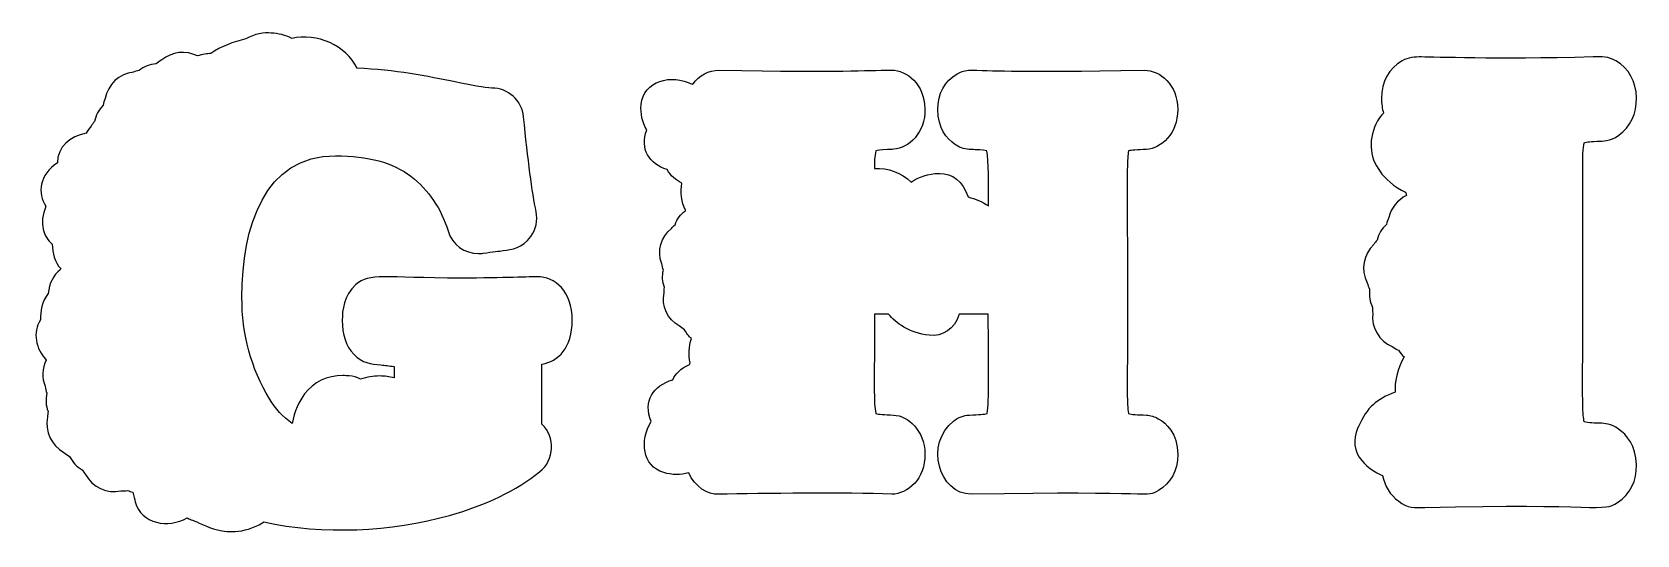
# Model space of a CAD drawing. Header units: millimetres. Extents: x -471 to 1551, y -2688 to 316.
# Drawn here: x 572.1 to 1018, y 173.3 to 313.3 of the extents above; entities that cross this region are included whole.
import ezdxf

# ---------------------------------------------------------------- set-up
doc = ezdxf.new("R2010")
doc.units = ezdxf.units.MM
doc.header["$MEASUREMENT"] = 0
doc.layers.add('Layer 1', color=7, linetype='Continuous')

msp = doc.modelspace()

# ---------------------------------------------------------------- linework, layer by layer
at = {"layer": 'Layer 1', "color": 250}
for points, knots in [([(722.2338, 233.0733), (722.2338, 225.425), (718.3452, 221.6101), (713.8115, 220.8913), (713.8115, 220.8913), (713.8115, 217.2238), (713.8115, 207.2165), (713.8115, 204.1757), (713.8115, 204.1757), (717.5711, 200.5082), (717.3868, 194.2974), (713.1665, 190.8879), (713.1665, 190.8879), (706.8083, 185.7829), (698.1463, 181.5809), (688.139, 178.7796), (688.139, 178.7796), (672.0132, 174.2459), (652.8095, 173.3429), (636.5177, 176.9551), (636.5177, 176.9551), (636.0569, 176.6233), (635.5594, 176.3285), (635.0249, 176.1073), (635.0249, 176.1073), (632.6106, 174.8725), (630.1226, 174.2644), (627.6346, 174.2644), (627.6346, 174.2644), (623.8565, 174.2644), (620.8156, 175.6466), (618.5857, 176.6602), (618.5857, 176.6602), (616.4663, 177.637), (616.7243, 177.3606), (615.1947, 178.0793), (615.1947, 178.0793), (610.0344, 175.1122), (602.423, 176.3654), (600.8196, 182.5393), (600.8196, 182.5393), (600.5984, 183.2765), (600.3404, 184.198), (600.1561, 185.2669), (600.1561, 185.2669), (599.677, 185.3775), (599.1978, 185.5433), (598.7186, 185.746), (598.7186, 185.746), (597.9998, 185.5985), (597.4653, 185.5802), (596.7835, 185.5802), (596.7835, 185.5802), (592.9317, 184.7692), (588.8956, 186.5754), (586.9789, 190.206), (586.9789, 190.206), (586.6472, 190.593), (586.3339, 191.0169), (586.0575, 191.4776), (586.0575, 191.4776), (584.5462, 192.3254), (583.3668, 193.5786), (582.5558, 195.1635), (582.5558, 195.1635), (581.9845, 195.4768), (581.4501, 195.8639), (580.9524, 196.3062), (580.9524, 196.3062), (577.4508, 198.2229), (575.6262, 202.2037), (576.4556, 206.1107), (576.4556, 206.1107), (576.4556, 206.6452), (576.4925, 207.1796), (576.5662, 207.7141), (576.5662, 207.7141), (575.9396, 209.3543), (575.8475, 211.013), (576.2529, 212.7822), (576.2529, 212.7822), (576.0133, 213.4088), (575.8475, 214.0538), (575.7553, 214.6989), (575.7553, 214.6989), (574.8154, 217.0948), (574.9444, 219.7118), (576.0686, 221.9786), (576.0686, 221.9786), (573.2119, 225.1486), (572.143, 229.6454), (574.5019, 233.2023), (574.5019, 233.2023), (574.3729, 235.4876), (574.8706, 238.3811), (576.6213, 240.5189), (576.6213, 240.5189), (576.8978, 243.3386), (578.0589, 245.6608), (579.9571, 247.1351), (579.9571, 247.1351), (579.994, 247.2457), (580.0493, 247.3563), (580.0861, 247.4669), (580.0861, 247.4669), (578.409, 249.2546), (577.7824, 251.8163), (577.7456, 254.249), (577.7456, 254.249), (575.4419, 256.2394), (573.8938, 259.9438), (575.9948, 264.8092), (575.9948, 264.8092), (573.5068, 268.403), (574.1887, 273.5448), (579.1647, 276.899), (579.1647, 276.899), (579.22, 281.3406), (582.6663, 284.3078), (587.1263, 285.1002), (587.1263, 285.1002), (587.5133, 285.8374), (588.0109, 286.5193), (588.5822, 287.1275), (588.5822, 287.1275), (588.8402, 287.5698), (589.1535, 288.0121), (589.4853, 288.3991), (589.4853, 288.3991), (589.7986, 290.0947), (590.6279, 291.6243), (591.8811, 292.8959), (591.8811, 292.8959), (592.0101, 293.5409), (592.1944, 294.1675), (592.4524, 294.7758), (592.4524, 294.7758), (593.1712, 298.7013), (596.3411, 301.6684), (600.3035, 302.1292), (600.3035, 302.1292), (600.8195, 302.3135), (601.3356, 302.4425), (601.87, 302.5347), (601.87, 302.5347), (603.2338, 303.6404), (604.8004, 304.2854), (606.588, 304.4514), (606.588, 304.4514), (607.0856, 304.8568), (607.6201, 305.207), (608.1914, 305.5018), (608.1914, 305.5018), (610.9374, 307.824), (614.8445, 308.2847), (618.0881, 306.6445), (618.0881, 306.6445), (619.4887, 307.0499), (620.8156, 307.2158), (621.8109, 307.3448), (621.8109, 307.3448), (624.7227, 309.243), (627.9111, 310.5516), (631.5602, 311.3809), (631.5602, 311.3809), (633.8454, 312.7631), (636.8126, 313.2791), (638.5266, 313.0027), (638.5266, 313.0027), (640.5723, 312.9105), (642.5627, 312.3945), (644.2951, 311.4914), (644.2951, 311.4914), (651.2615, 313.0948), (659.3705, 309.5747), (662.4667, 303.1981), (662.4667, 303.1981), (672.8978, 302.8294), (682.2048, 300.9312), (689.7241, 299.3831), (689.7241, 299.3831), (693.9445, 298.5169), (697.9253, 297.706), (699.842, 297.706), (699.842, 297.706), (704.4309, 297.706), (708.2274, 294.2597), (708.6882, 289.7076), (708.6882, 289.7076), (709.8861, 277.6546), (711.0656, 268.7531), (712.1898, 263.2795), (712.1898, 263.2795), (712.6874, 260.8836), (712.153, 258.3587), (710.7339, 256.35), (710.7339, 256.35), (708.4302, 253.1248), (705.3155, 252.7378), (703.0303, 252.4613), (703.0303, 252.4613), (701.9245, 252.3323), (700.229, 252.1295), (697.5014, 251.7242), (697.5014, 251.7242), (697.5014, 251.7242), (697.4828, 251.7241), (697.4828, 251.7241), (697.4828, 251.7241), (697.059, 251.6688), (696.635, 251.6319), (696.2112, 251.6319), (696.2112, 251.6319), (692.2672, 251.6319), (688.8577, 254.1568), (687.7151, 257.9349), (687.7151, 257.9349), (685.8353, 264.1088), (682.3521, 269.2323), (677.3945, 273.1393), (677.3945, 273.1393), (672.5659, 276.9358), (665.5074, 278.8525), (656.4216, 278.8525), (656.4216, 278.8525), (636.7019, 278.8525), (630.4358, 259.096), (630.4358, 239.4868), (630.4358, 239.4868), (630.4358, 229.1294), (633.016, 219.6197), (638.1025, 211.2158), (638.1025, 211.2158), (639.7428, 208.5066), (641.8622, 206.2029), (644.3871, 204.3415), (644.3871, 204.3415), (644.4055, 204.3415), (644.4239, 204.3415), (644.4239, 204.3415), (644.4239, 204.3415), (644.8662, 207.6589), (646.4511, 210.7366), (647.8702, 212.5796), (647.8702, 212.5796), (650.4136, 215.9154), (654.0994, 217.6846), (658.5225, 217.6846), (658.5225, 217.6846), (659.0938, 217.6846), (659.6836, 217.6478), (660.2733, 217.5925), (660.2733, 217.5925), (661.3791, 217.5188), (662.448, 217.2055), (663.4248, 216.671), (663.4248, 216.671), (665.1756, 217.2608), (666.9448, 217.5741), (668.7141, 217.5741), (668.7141, 217.5741), (670.1147, 217.5741), (671.4601, 217.3898), (672.7317, 217.0211), (672.7317, 217.0211), (672.7317, 217.0211), (672.7317, 220.1726), (672.7317, 220.1726), (672.7317, 220.1726), (671.3495, 220.4306), (670.1516, 220.5412), (669.0642, 220.6334), (669.0642, 220.6334), (666.2629, 220.8914), (663.8302, 221.1126), (661.5081, 223.6374), (661.5081, 223.6374), (659.3334, 225.978), (658.3198, 228.982), (658.3198, 233.0918), (658.3198, 233.0918), (658.3198, 235.8931), (658.7068, 239.9845), (662.1163, 242.9885), (662.1163, 242.9885), (666.0049, 246.398), (669.5434, 244.813), (691.4746, 244.813), (691.4746, 244.813), (703.1222, 244.813), (711.1206, 245.2), (712.4659, 245.2), (712.4659, 245.2), (717.4421, 245.2), (722.2338, 241.1271), (722.2338, 233.0733)], [0, 0, 0, 0, 0.01333333, 0.01333333, 0.01333333, 0.01333333, 0.02666667, 0.02666667, 0.02666667, 0.02666667, 0.04, 0.04, 0.04, 0.04, 0.05333333, 0.05333333, 0.05333333, 0.05333333, 0.06666667, 0.06666667, 0.06666667, 0.06666667, 0.08, 0.08, 0.08, 0.08, 0.09333333, 0.09333333, 0.09333333, 0.09333333, 0.10666667, 0.10666667, 0.10666667, 0.10666667, 0.12, 0.12, 0.12, 0.12, 0.13333333, 0.13333333, 0.13333333, 0.13333333, 0.14666667, 0.14666667, 0.14666667, 0.14666667, 0.16, 0.16, 0.16, 0.16, 0.17333333, 0.17333333, 0.17333333, 0.17333333, 0.18666667, 0.18666667, 0.18666667, 0.18666667, 0.2, 0.2, 0.2, 0.2, 0.21333333, 0.21333333, 0.21333333, 0.21333333, 0.22666667, 0.22666667, 0.22666667, 0.22666667, 0.24, 0.24, 0.24, 0.24, 0.25333333, 0.25333333, 0.25333333, 0.25333333, 0.26666667, 0.26666667, 0.26666667, 0.26666667, 0.28, 0.28, 0.28, 0.28, 0.29333333, 0.29333333, 0.29333333, 0.29333333, 0.30666667, 0.30666667, 0.30666667, 0.30666667, 0.32, 0.32, 0.32, 0.32, 0.33333333, 0.33333333, 0.33333333, 0.33333333, 0.34666667, 0.34666667, 0.34666667, 0.34666667, 0.36, 0.36, 0.36, 0.36, 0.37333333, 0.37333333, 0.37333333, 0.37333333, 0.38666667, 0.38666667, 0.38666667, 0.38666667, 0.4, 0.4, 0.4, 0.4, 0.41333333, 0.41333333, 0.41333333, 0.41333333, 0.42666667, 0.42666667, 0.42666667, 0.42666667, 0.44, 0.44, 0.44, 0.44, 0.45333333, 0.45333333, 0.45333333, 0.45333333, 0.46666667, 0.46666667, 0.46666667, 0.46666667, 0.48, 0.48, 0.48, 0.48, 0.49333333, 0.49333333, 0.49333333, 0.49333333, 0.50666667, 0.50666667, 0.50666667, 0.50666667, 0.52, 0.52, 0.52, 0.52, 0.53333333, 0.53333333, 0.53333333, 0.53333333, 0.54666667, 0.54666667, 0.54666667, 0.54666667, 0.56, 0.56, 0.56, 0.56, 0.57333333, 0.57333333, 0.57333333, 0.57333333, 0.58666667, 0.58666667, 0.58666667, 0.58666667, 0.6, 0.6, 0.6, 0.6, 0.61333333, 0.61333333, 0.61333333, 0.61333333, 0.62666667, 0.62666667, 0.62666667, 0.62666667, 0.64, 0.64, 0.64, 0.64, 0.65333333, 0.65333333, 0.65333333, 0.65333333, 0.66666667, 0.66666667, 0.66666667, 0.66666667, 0.68, 0.68, 0.68, 0.68, 0.69333333, 0.69333333, 0.69333333, 0.69333333, 0.70666667, 0.70666667, 0.70666667, 0.70666667, 0.72, 0.72, 0.72, 0.72, 0.73333333, 0.73333333, 0.73333333, 0.73333333, 0.74666667, 0.74666667, 0.74666667, 0.74666667, 0.76, 0.76, 0.76, 0.76, 0.77333333, 0.77333333, 0.77333333, 0.77333333, 0.78666667, 0.78666667, 0.78666667, 0.78666667, 0.8, 0.8, 0.8, 0.8, 0.81333333, 0.81333333, 0.81333333, 0.81333333, 0.82666667, 0.82666667, 0.82666667, 0.82666667, 0.84, 0.84, 0.84, 0.84, 0.85333333, 0.85333333, 0.85333333, 0.85333333, 0.86666667, 0.86666667, 0.86666667, 0.86666667, 0.88, 0.88, 0.88, 0.88, 0.89333333, 0.89333333, 0.89333333, 0.89333333, 0.90666667, 0.90666667, 0.90666667, 0.90666667, 0.92, 0.92, 0.92, 0.92, 0.93333333, 0.93333333, 0.93333333, 0.93333333, 0.94666667, 0.94666667, 0.94666667, 0.94666667, 0.96, 0.96, 0.96, 0.96, 0.97333333, 0.97333333, 0.97333333, 0.97333333, 1, 1, 1, 1]), ([(1012.6718, 182.3841), (1008.4699, 179.5091), (1007.6958, 182.2367), (959.1154, 181.0019), (959.1154, 181.0019), (956.3694, 180.9282), (954.1947, 180.7807), (951.8542, 182.7158), (951.8542, 182.7158), (949.4399, 184.5404), (947.9287, 186.9546), (947.3574, 189.9218), (947.3574, 189.9218), (945.1827, 190.7327), (943.2107, 192.1333), (941.6073, 194.0132), (941.6073, 194.0132), (939.488, 196.5012), (939.0272, 200.0212), (940.4279, 202.97), (940.4279, 202.97), (940.5016, 203.1359), (940.5753, 203.3018), (940.649, 203.4676), (940.649, 203.4676), (940.649, 203.4676), (940.6675, 203.5045), (940.6675, 203.5045), (940.6675, 203.5045), (943.0449, 208.9044), (945.6804, 211.1159), (950.9143, 213.0878), (950.9143, 213.0878), (950.6195, 215.4284), (951.4672, 219.8515), (953.3839, 222.8924), (953.3839, 222.8924), (952.7757, 223.4268), (952.2596, 224.0534), (951.7989, 224.7538), (951.7989, 224.7538), (951.1908, 225.0118), (950.6195, 225.3435), (950.0665, 225.749), (950.0665, 225.749), (946.4359, 227.2971), (944.2059, 231.0014), (944.6482, 235.019), (944.6482, 235.019), (944.5929, 235.5535), (944.5745, 236.088), (944.6114, 236.6408), (944.6114, 236.6408), (943.8557, 238.1521), (943.5424, 239.8845), (943.7821, 241.7089), (943.7821, 241.7089), (943.4872, 242.2987), (943.266, 242.9069), (943.1001, 243.5335), (943.1001, 243.5335), (941.2572, 247.1457), (942.0497, 251.4214), (944.9062, 254.1674), (944.9062, 254.1674), (945.2011, 254.6097), (945.5328, 255.0335), (945.883, 255.4022), (945.883, 255.4022), (946.2885, 257.0977), (947.1546, 258.572), (948.4632, 259.77), (948.4632, 259.77), (948.6106, 260.415), (948.8318, 261.0416), (949.1266, 261.6314), (949.1266, 261.6314), (949.7348, 264.3589), (951.5593, 266.6074), (954.0289, 267.7868), (954.0289, 267.7868), (953.9552, 268.0817), (953.863, 268.395), (953.7524, 268.6899), (953.7524, 268.6899), (950.5641, 270.1827), (947.9655, 272.6892), (946.657, 274.4768), (946.657, 274.4768), (943.5977, 278.6234), (943.3581, 283.7653), (945.9751, 288.5939), (945.9751, 288.5939), (946.3989, 289.3864), (946.9703, 290.1051), (947.6338, 290.7133), (947.6338, 290.7133), (947.2652, 291.9665), (947.0809, 293.3118), (947.0809, 294.7494), (947.0809, 294.7494), (947.0809, 299.4858), (949.1266, 303.227), (952.8309, 305.2911), (952.8309, 305.2911), (954.5264, 306.2679), (956.2772, 306.3416), (958.2308, 306.3416), (958.2308, 306.3416), (962.0825, 306.3416), (977.803, 305.6413), (1005.8713, 306.3416), (1005.8713, 306.3416), (1008.3593, 306.3969), (1010.0917, 306.5259), (1012.2111, 305.2358), (1012.2111, 305.2358), (1015.8048, 303.1901), (1017.8321, 299.5411), (1017.9242, 294.9521), (1017.9242, 294.9521), (1018.0164, 290.6027), (1016.2655, 286.9168), (1013.022, 284.5762), (1013.022, 284.5762), (1010.5893, 282.7333), (1008.1381, 282.9729), (1007.8064, 282.9175), (1007.8064, 282.9175), (1005.0972, 282.8069), (1004.1021, 282.7517), (1003.3833, 282.4568), (1003.3833, 282.4568), (1002.6645, 279.121), (1003.1253, 277.1306), (1002.9779, 225.1592), (1002.9779, 225.1592), (1002.9225, 209.2728), (1002.9225, 207.006), (1003.4202, 204.8497), (1003.4202, 204.8497), (1004.3048, 204.4996), (1006.7743, 204.4443), (1007.788, 204.4259), (1007.788, 204.4259), (1008.9674, 204.389), (1010.921, 204.3337), (1012.9482, 202.8041), (1012.9482, 202.8041), (1015.1598, 201.2376), (1017.8136, 198.252), (1017.9242, 192.8706), (1017.9242, 192.8706), (1018.0349, 188.3922), (1016.155, 184.6694), (1012.6718, 182.3841)], [0, 0, 0, 0, 0.025, 0.025, 0.025, 0.025, 0.05, 0.05, 0.05, 0.05, 0.075, 0.075, 0.075, 0.075, 0.1, 0.1, 0.1, 0.1, 0.125, 0.125, 0.125, 0.125, 0.15, 0.15, 0.15, 0.15, 0.175, 0.175, 0.175, 0.175, 0.2, 0.2, 0.2, 0.2, 0.225, 0.225, 0.225, 0.225, 0.25, 0.25, 0.25, 0.25, 0.275, 0.275, 0.275, 0.275, 0.3, 0.3, 0.3, 0.3, 0.325, 0.325, 0.325, 0.325, 0.35, 0.35, 0.35, 0.35, 0.375, 0.375, 0.375, 0.375, 0.4, 0.4, 0.4, 0.4, 0.425, 0.425, 0.425, 0.425, 0.45, 0.45, 0.45, 0.45, 0.475, 0.475, 0.475, 0.475, 0.5, 0.5, 0.5, 0.5, 0.525, 0.525, 0.525, 0.525, 0.55, 0.55, 0.55, 0.55, 0.575, 0.575, 0.575, 0.575, 0.6, 0.6, 0.6, 0.6, 0.625, 0.625, 0.625, 0.625, 0.65, 0.65, 0.65, 0.65, 0.675, 0.675, 0.675, 0.675, 0.7, 0.7, 0.7, 0.7, 0.725, 0.725, 0.725, 0.725, 0.75, 0.75, 0.75, 0.75, 0.775, 0.775, 0.775, 0.775, 0.8, 0.8, 0.8, 0.8, 0.825, 0.825, 0.825, 0.825, 0.85, 0.85, 0.85, 0.85, 0.875, 0.875, 0.875, 0.875, 0.9, 0.9, 0.9, 0.9, 0.925, 0.925, 0.925, 0.925, 0.95, 0.95, 0.95, 0.95, 1, 1, 1, 1]), ([(885.2052, 205.588), (885.2052, 205.588), (885.0209, 205.6986), (885.0209, 205.6986), (885.0209, 205.6986), (884.0256, 206.2699), (882.883, 206.6017), (881.7404, 206.6754), (881.7404, 206.6754), (879.1971, 206.8229), (877.5384, 206.8597), (876.8197, 207.0992), (876.8197, 207.0992), (876.1562, 210.3981), (876.5985, 210.1954), (876.4327, 260.7479), (876.4327, 260.7479), (876.3958, 274.7543), (876.359, 278.0348), (876.8013, 280.1911), (876.8013, 280.1911), (877.5569, 280.4491), (879.105, 280.4675), (881.7957, 280.6334), (881.7957, 280.6334), (885.8133, 280.873), (890.4576, 284.9275), (890.4576, 291.7465), (890.4576, 291.7465), (890.4576, 298.7129), (885.5185, 302.6568), (881.2059, 302.6568), (881.2059, 302.6568), (843.9965, 302.0486), (841.8034, 302.5646), (833.0309, 302.6568), (833.0309, 302.6568), (833.0494, 302.6568), (831.1326, 302.7674), (829.1606, 301.6063), (829.1606, 301.6063), (825.6958, 299.6527), (823.7976, 296.1327), (823.7976, 291.7096), (823.7976, 291.7096), (823.7976, 286.4756), (826.3225, 283.5822), (828.4603, 282.0893), (828.4603, 282.0893), (829.6214, 281.2232), (831.022, 280.7071), (832.478, 280.6334), (832.478, 280.6334), (833.0677, 280.5965), (833.6206, 280.5781), (834.1367, 280.5412), (834.1367, 280.5412), (836.2008, 280.4306), (836.9195, 280.3754), (837.4355, 280.1911), (837.4355, 280.1911), (837.97, 277.4635), (837.8594, 270.8472), (837.841, 265.7791), (837.841, 265.7791), (837.841, 265.7791), (837.841, 265.2078), (837.841, 264.913), (837.841, 264.913), (836.1639, 266.0924), (834.2104, 266.9034), (832.1831, 267.3825), (832.1831, 267.3825), (830.7456, 271.8793), (827.7785, 273.9619), (824.3137, 273.9619), (824.3137, 273.9619), (824.24, 273.9619), (824.1294, 273.9619), (824.111, 273.9619), (824.111, 273.9619), (821.1807, 273.8882), (818.5452, 273.0219), (816.4074, 271.4739), (816.4074, 271.4739), (813.6614, 274.2383), (809.9939, 275.4731), (806.1605, 275.3441), (806.1605, 275.3441), (806.179, 276.6895), (806.2527, 278.8641), (806.5292, 280.1911), (806.5292, 280.1911), (807.0268, 280.3938), (807.7086, 280.4491), (809.8465, 280.5597), (809.8465, 280.5597), (810.3625, 280.5781), (810.9154, 280.615), (811.5052, 280.6518), (811.5052, 280.6518), (815.6703, 280.9098), (820.3514, 285.2039), (820.2224, 291.9308), (820.2224, 291.9308), (820.0749, 298.8234), (815.1543, 302.6752), (810.9707, 302.6752), (810.9707, 302.6752), (802.7143, 302.6752), (799.0283, 301.9933), (762.9432, 302.6752), (762.9432, 302.6752), (760.1234, 302.7489), (757.4511, 301.0903), (755.774, 298.8971), (755.774, 298.8971), (755.7003, 298.8603), (755.6082, 298.805), (755.5344, 298.7681), (755.5344, 298.7681), (749.7475, 301.7721), (741.9886, 299.6896), (741.362, 293.1102), (741.362, 293.1102), (741.1409, 290.6591), (741.6938, 288.1711), (742.9286, 286.0333), (742.9286, 286.0333), (740.9013, 280.744), (743.6289, 276.5973), (748.6233, 274.994), (748.6233, 274.994), (749.5264, 273.2432), (750.927, 272.1189), (752.6962, 271.2712), (752.6962, 271.2712), (752.1802, 268.691), (752.5304, 266.0371), (753.6915, 263.6782), (753.6915, 263.6782), (753.673, 263.6413), (753.673, 263.6045), (753.6546, 263.5676), (753.6546, 263.5676), (752.3277, 262.5908), (751.3509, 261.227), (750.7981, 259.6789), (750.7981, 259.6789), (750.4295, 259.3472), (750.0793, 258.997), (749.766, 258.61), (749.766, 258.61), (746.8173, 256.2878), (745.7115, 252.3623), (747.0937, 248.8238), (747.0937, 248.8238), (747.1858, 248.2157), (747.3333, 247.6259), (747.5544, 247.0546), (747.5544, 247.0546), (747.1674, 245.4512), (747.2596, 243.7741), (747.8493, 242.226), (747.8493, 242.226), (747.7756, 241.7284), (747.7387, 241.2308), (747.7387, 240.7333), (747.7387, 240.7333), (746.9462, 237.0658), (748.6601, 233.3245), (751.9591, 231.5184), (751.9591, 231.5184), (752.4199, 231.113), (752.9174, 230.7443), (753.4519, 230.4495), (753.4519, 230.4495), (753.931, 229.5096), (754.5576, 228.6618), (755.3501, 227.9615), (755.3501, 227.9615), (754.6129, 225.7868), (754.4655, 223.4278), (754.9815, 221.1794), (754.9815, 221.1794), (754.9078, 221.0319), (754.834, 220.8845), (754.7603, 220.737), (754.7603, 220.737), (752.2355, 219.6128), (750.9085, 218.1569), (750.1529, 216.5166), (750.1529, 216.5166), (744.753, 214.9317), (741.7675, 210.5823), (744.1633, 204.8691), (744.1633, 204.8691), (740.9012, 199.6719), (741.6937, 192.4844), (747.6281, 190.6967), (747.6281, 190.6967), (749.9133, 190.0148), (752.3276, 189.9964), (754.576, 190.6414), (754.576, 190.6414), (756.2716, 186.6974), (759.9391, 184.5043), (762.8325, 184.6702), (762.8325, 184.6702), (762.8325, 184.6702), (762.8325, 184.6702), (762.8325, 184.6702), (762.8325, 184.6702), (775.1987, 184.9098), (798.457, 185.2046), (811.0075, 184.6702), (811.0075, 184.6702), (815.3201, 184.6702), (820.3513, 188.9274), (820.2223, 195.8754), (820.2223, 195.8754), (820.0933, 202.4916), (815.5044, 206.4724), (811.5051, 206.712), (811.5051, 206.712), (808.925, 206.8595), (807.2847, 206.8779), (806.566, 207.1543), (806.566, 207.1543), (805.8841, 210.1768), (806.2342, 215.0054), (806.179, 234.7619), (806.179, 234.7619), (806.179, 234.7619), (810.1045, 234.7621), (810.1045, 234.7621), (810.1045, 234.7621), (812.2055, 232.4031), (815.5965, 229.5097), (821.4203, 228.9015), (821.4203, 228.9015), (825.0325, 228.5145), (828.4604, 230.597), (829.7689, 234.7621), (829.7689, 234.7621), (829.7689, 234.7621), (837.8226, 234.7621), (837.8226, 234.7621), (837.8226, 234.7621), (837.8226, 219.4656), (838.1175, 210.6377), (837.4725, 207.173), (837.4725, 207.173), (836.6431, 206.8597), (835.3346, 206.8412), (832.5702, 206.7122), (832.5702, 206.7122), (830.9668, 206.6385), (829.4187, 206.0303), (828.1839, 205.0351), (828.1839, 205.0351), (820.1302, 198.8243), (824.0373, 184.6704), (833.1047, 184.6704), (833.1047, 184.6704), (885.4816, 185.6472), (881.3718, 183.5278), (885.0762, 185.7209), (885.0762, 185.7209), (888.541, 187.656), (890.4392, 191.2129), (890.4392, 195.6913), (890.4392, 195.6913), (890.4945, 201.6625), (887.1772, 204.4638), (885.2052, 205.588)], [0, 0, 0, 0, 0.01428571, 0.01428571, 0.01428571, 0.01428571, 0.02857143, 0.02857143, 0.02857143, 0.02857143, 0.04285714, 0.04285714, 0.04285714, 0.04285714, 0.05714286, 0.05714286, 0.05714286, 0.05714286, 0.07142857, 0.07142857, 0.07142857, 0.07142857, 0.08571429, 0.08571429, 0.08571429, 0.08571429, 0.1, 0.1, 0.1, 0.1, 0.11428571, 0.11428571, 0.11428571, 0.11428571, 0.12857143, 0.12857143, 0.12857143, 0.12857143, 0.14285714, 0.14285714, 0.14285714, 0.14285714, 0.15714286, 0.15714286, 0.15714286, 0.15714286, 0.17142857, 0.17142857, 0.17142857, 0.17142857, 0.18571429, 0.18571429, 0.18571429, 0.18571429, 0.2, 0.2, 0.2, 0.2, 0.21428571, 0.21428571, 0.21428571, 0.21428571, 0.22857143, 0.22857143, 0.22857143, 0.22857143, 0.24285714, 0.24285714, 0.24285714, 0.24285714, 0.25714286, 0.25714286, 0.25714286, 0.25714286, 0.27142857, 0.27142857, 0.27142857, 0.27142857, 0.28571429, 0.28571429, 0.28571429, 0.28571429, 0.3, 0.3, 0.3, 0.3, 0.31428571, 0.31428571, 0.31428571, 0.31428571, 0.32857143, 0.32857143, 0.32857143, 0.32857143, 0.34285714, 0.34285714, 0.34285714, 0.34285714, 0.35714286, 0.35714286, 0.35714286, 0.35714286, 0.37142857, 0.37142857, 0.37142857, 0.37142857, 0.38571429, 0.38571429, 0.38571429, 0.38571429, 0.4, 0.4, 0.4, 0.4, 0.41428571, 0.41428571, 0.41428571, 0.41428571, 0.42857143, 0.42857143, 0.42857143, 0.42857143, 0.44285714, 0.44285714, 0.44285714, 0.44285714, 0.45714286, 0.45714286, 0.45714286, 0.45714286, 0.47142857, 0.47142857, 0.47142857, 0.47142857, 0.48571429, 0.48571429, 0.48571429, 0.48571429, 0.5, 0.5, 0.5, 0.5, 0.51428571, 0.51428571, 0.51428571, 0.51428571, 0.52857143, 0.52857143, 0.52857143, 0.52857143, 0.54285714, 0.54285714, 0.54285714, 0.54285714, 0.55714286, 0.55714286, 0.55714286, 0.55714286, 0.57142857, 0.57142857, 0.57142857, 0.57142857, 0.58571429, 0.58571429, 0.58571429, 0.58571429, 0.6, 0.6, 0.6, 0.6, 0.61428571, 0.61428571, 0.61428571, 0.61428571, 0.62857143, 0.62857143, 0.62857143, 0.62857143, 0.64285714, 0.64285714, 0.64285714, 0.64285714, 0.65714286, 0.65714286, 0.65714286, 0.65714286, 0.67142857, 0.67142857, 0.67142857, 0.67142857, 0.68571429, 0.68571429, 0.68571429, 0.68571429, 0.7, 0.7, 0.7, 0.7, 0.71428571, 0.71428571, 0.71428571, 0.71428571, 0.72857143, 0.72857143, 0.72857143, 0.72857143, 0.74285714, 0.74285714, 0.74285714, 0.74285714, 0.75714286, 0.75714286, 0.75714286, 0.75714286, 0.77142857, 0.77142857, 0.77142857, 0.77142857, 0.78571429, 0.78571429, 0.78571429, 0.78571429, 0.8, 0.8, 0.8, 0.8, 0.81428571, 0.81428571, 0.81428571, 0.81428571, 0.82857143, 0.82857143, 0.82857143, 0.82857143, 0.84285714, 0.84285714, 0.84285714, 0.84285714, 0.85714286, 0.85714286, 0.85714286, 0.85714286, 0.87142857, 0.87142857, 0.87142857, 0.87142857, 0.88571429, 0.88571429, 0.88571429, 0.88571429, 0.9, 0.9, 0.9, 0.9, 0.91428571, 0.91428571, 0.91428571, 0.91428571, 0.92857143, 0.92857143, 0.92857143, 0.92857143, 0.94285714, 0.94285714, 0.94285714, 0.94285714, 0.95714286, 0.95714286, 0.95714286, 0.95714286, 0.97142857, 0.97142857, 0.97142857, 0.97142857, 1, 1, 1, 1])]:
    msp.add_open_spline(points, degree=3, knots=knots, dxfattribs=at)

doc.saveas('drawing.dxf')
